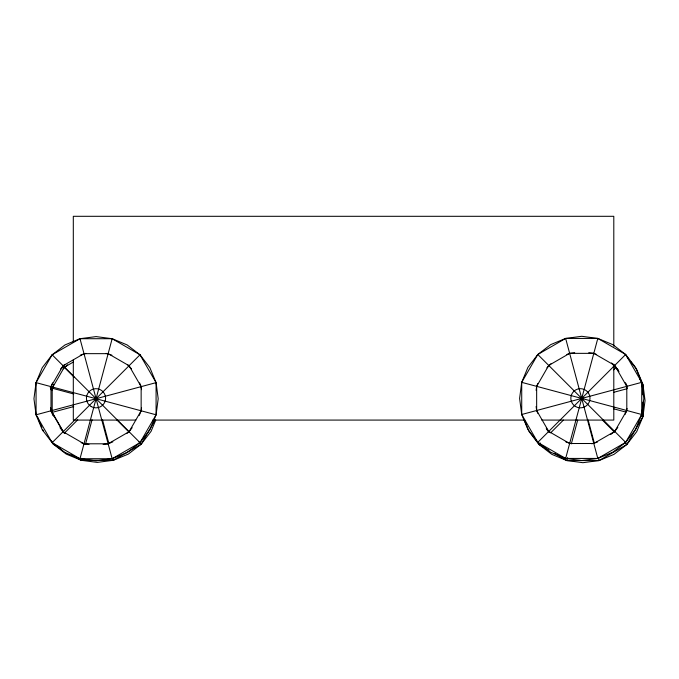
<?xml version="1.0" encoding="UTF-8"?>
<svg xmlns="http://www.w3.org/2000/svg" width="679" height="679" viewBox="0 0 679 679"><rect width="100%" height="100%" fill="white"/><g stroke="black" fill="none" stroke-linecap="round" stroke-linejoin="round"><path stroke-width="1.02" d="M140.001 354.794L52.147 442.649L79.995 458.732L112.154 458.732L140.001 442.649L156.085 414.801L156.085 382.642L140.001 354.794L112.154 338.711L79.995 338.711L52.147 354.794L36.063 382.642L36.063 414.801L52.147 442.649L65.014 452.52L79.995 458.732L96.079 460.846L112.154 458.732L127.134 452.52L140.001 442.649L149.872 429.782L156.085 414.801L158.199 398.717L156.085 382.642L149.872 367.662L140.001 354.794L127.134 344.924L112.154 338.711L96.079 336.597L79.995 338.711L65.014 344.924L52.147 354.794L42.276 367.662L36.063 382.642L33.95 398.717L36.063 414.801L42.276 429.782L53.344 444.202L66.211 454.073L81.191 460.286L97.275 462.399L113.351 460.286L128.331 454.073L141.198 444.202L151.069 431.335L155.729 420.097M50.602 389.661L51.001 386.64L52.555 382.888M51.935 390.213L53.751 384.441M141.546 407.782L141.147 410.795L139.203 415.489M625.656 354.497L537.802 442.36L565.649 458.435L597.809 458.435L625.656 442.36L641.74 414.504L641.74 382.345L625.656 354.497L597.809 338.422L565.649 338.422L537.802 354.497L521.718 382.345L519.605 398.429L521.718 414.504L527.931 429.493L537.802 442.36L550.669 452.231L565.649 458.435L581.725 460.549L597.809 458.435L612.789 452.231L625.656 442.36L635.527 429.493L641.74 414.504L643.853 398.429L641.74 382.345L635.527 367.364L625.656 354.497L612.789 344.626L597.809 338.422L581.725 336.3L565.649 338.422L550.669 344.626L537.802 354.497L527.931 367.364L521.718 382.345L521.718 414.504L538.999 444.499L551.866 454.37L566.846 460.574L582.921 462.696L599.005 460.574L613.986 454.37L626.853 444.499L636.724 431.632L642.937 416.651L645.05 400.568L642.937 384.492L636.724 369.503L630.553 361.466M536.121 390.374L536.656 386.351L537.819 383.533M627.065 408.495L625.249 414.258M79.995 458.732L112.154 338.711M71.312 454.574L81.191 460.286L81.726 458.291M85.469 444.329L92.055 419.741M565.649 458.435L597.809 338.422M554.268 453.317L566.846 460.574L567.644 457.587M571.395 443.591L577.71 420.029M81.191 460.286L113.351 460.286L141.198 444.202L155.202 419.945M566.846 460.574L599.005 460.574L626.853 444.499L642.937 416.651L642.937 402.121M60.609 368.943L64.692 364.487M63.037 368.892L67.493 364.81M132.159 427.694L129.069 431.717L126.659 433.575M546.875 367.848L551.144 363.579M617.814 427.397L614.724 431.428L610.701 434.518M65.023 432.523L77.771 419.775M524.468 420.394L529.128 431.632L538.999 444.499L540.45 443.039M550.677 432.812L563.426 420.063M613.672 369.817L615.921 367.568L614.308 366.337M73.366 362.026L64.276 367.28L52.198 388.193L52.198 412.357L53.751 416.108M80.249 355.202L86.012 353.377M112.841 441.851L108.156 443.794L103.123 444.456M566.838 354.514L569.647 353.352L574.68 352.69M597.554 441.953L591.791 443.769M36.063 414.801L156.085 382.642M51.935 410.337L52.198 412.357L73.705 406.585M521.718 414.504L641.74 382.345M613.655 392.335L626.972 388.761M135.834 420.08L73.307 420.08L73.307 359.895M152.792 420.08L524.774 420.08M541.732 420.08L613.799 420.08L613.799 364.122M588.778 352.69L593.802 353.352L596.62 354.514M106.136 353.377L111.908 355.202M571.667 443.769L565.896 441.953M89.025 444.456L84.001 443.794L81.183 442.632M521.718 382.345L641.74 414.504M613.655 408.8L625.953 412.094M640.942 416.117L642.937 416.651M36.063 382.642L156.085 414.801M50.204 387.667L73.705 393.964M613.196 365.998L615.921 367.568L619.01 371.6M546.255 428.203L548.734 431.428L569.647 443.506L593.802 443.506L614.724 431.428L626.802 410.506L626.802 386.351L625.249 382.6M538.999 444.499L548.878 450.202M60.533 448.352L53.344 444.202L51.264 440.612M611.507 362.959L615.963 367.042M548.734 431.428L550.338 432.659M127.465 364.487L131.548 368.943M65.49 433.575L63.079 431.717L59.99 427.694M537.802 354.497L625.656 442.36M602.426 420.063L614.419 432.065M624.672 442.309L626.853 444.499M52.147 354.794L140.001 442.649M62.816 365.82L74.019 377.023M116.771 419.775L129.519 432.523M139.017 442.021L141.198 444.202M626.853 356.636L629.323 359.853M617.194 368.655L618.433 370.259M546.841 429.535L548.691 431.954M639.822 379.103L642.937 384.492L642.937 394.864M626.946 386.674L614.724 365.429L593.802 353.352L569.647 353.352L548.734 365.429L536.656 386.351L536.656 410.506L537.819 413.316M548.878 431.742L536.656 410.506L536.121 406.483M52.198 412.357L64.276 433.27M626.055 383.805L627.226 386.614M139.594 382.888L141.147 386.64L141.546 389.661M52.945 415.489L51.001 410.795L50.602 407.782M37.26 416.354L41.92 427.592M42.692 429.468L43.473 431.335M588.141 420.029L594.456 443.591M598.207 457.587L599.005 460.574M565.649 338.422L597.809 458.435M102.487 419.741L108.801 443.302M112.816 458.291L113.351 460.286M79.995 338.711L112.154 458.732M626.802 386.351L627.065 388.363M613.799 346.171L613.799 216.304L73.307 216.304L73.307 341.944M63.079 365.726L51.001 386.64L51.001 410.795L63.079 431.717L84.001 443.794L108.156 443.794L129.069 431.717L141.147 410.795L141.147 386.64L129.069 365.726L108.156 353.649L84.001 353.649L63.079 365.726M575.614 406.568A9.591 9.591 0 0 0 590 398.259A9.591 9.591 0 0 0 575.614 389.958A9.591 9.591 0 0 0 575.614 406.568M91.215 406.568A9.591 9.591 0 0 0 105.601 398.259A9.591 9.591 0 0 0 91.215 389.958A9.591 9.591 0 0 0 91.215 406.568"/></g></svg>
